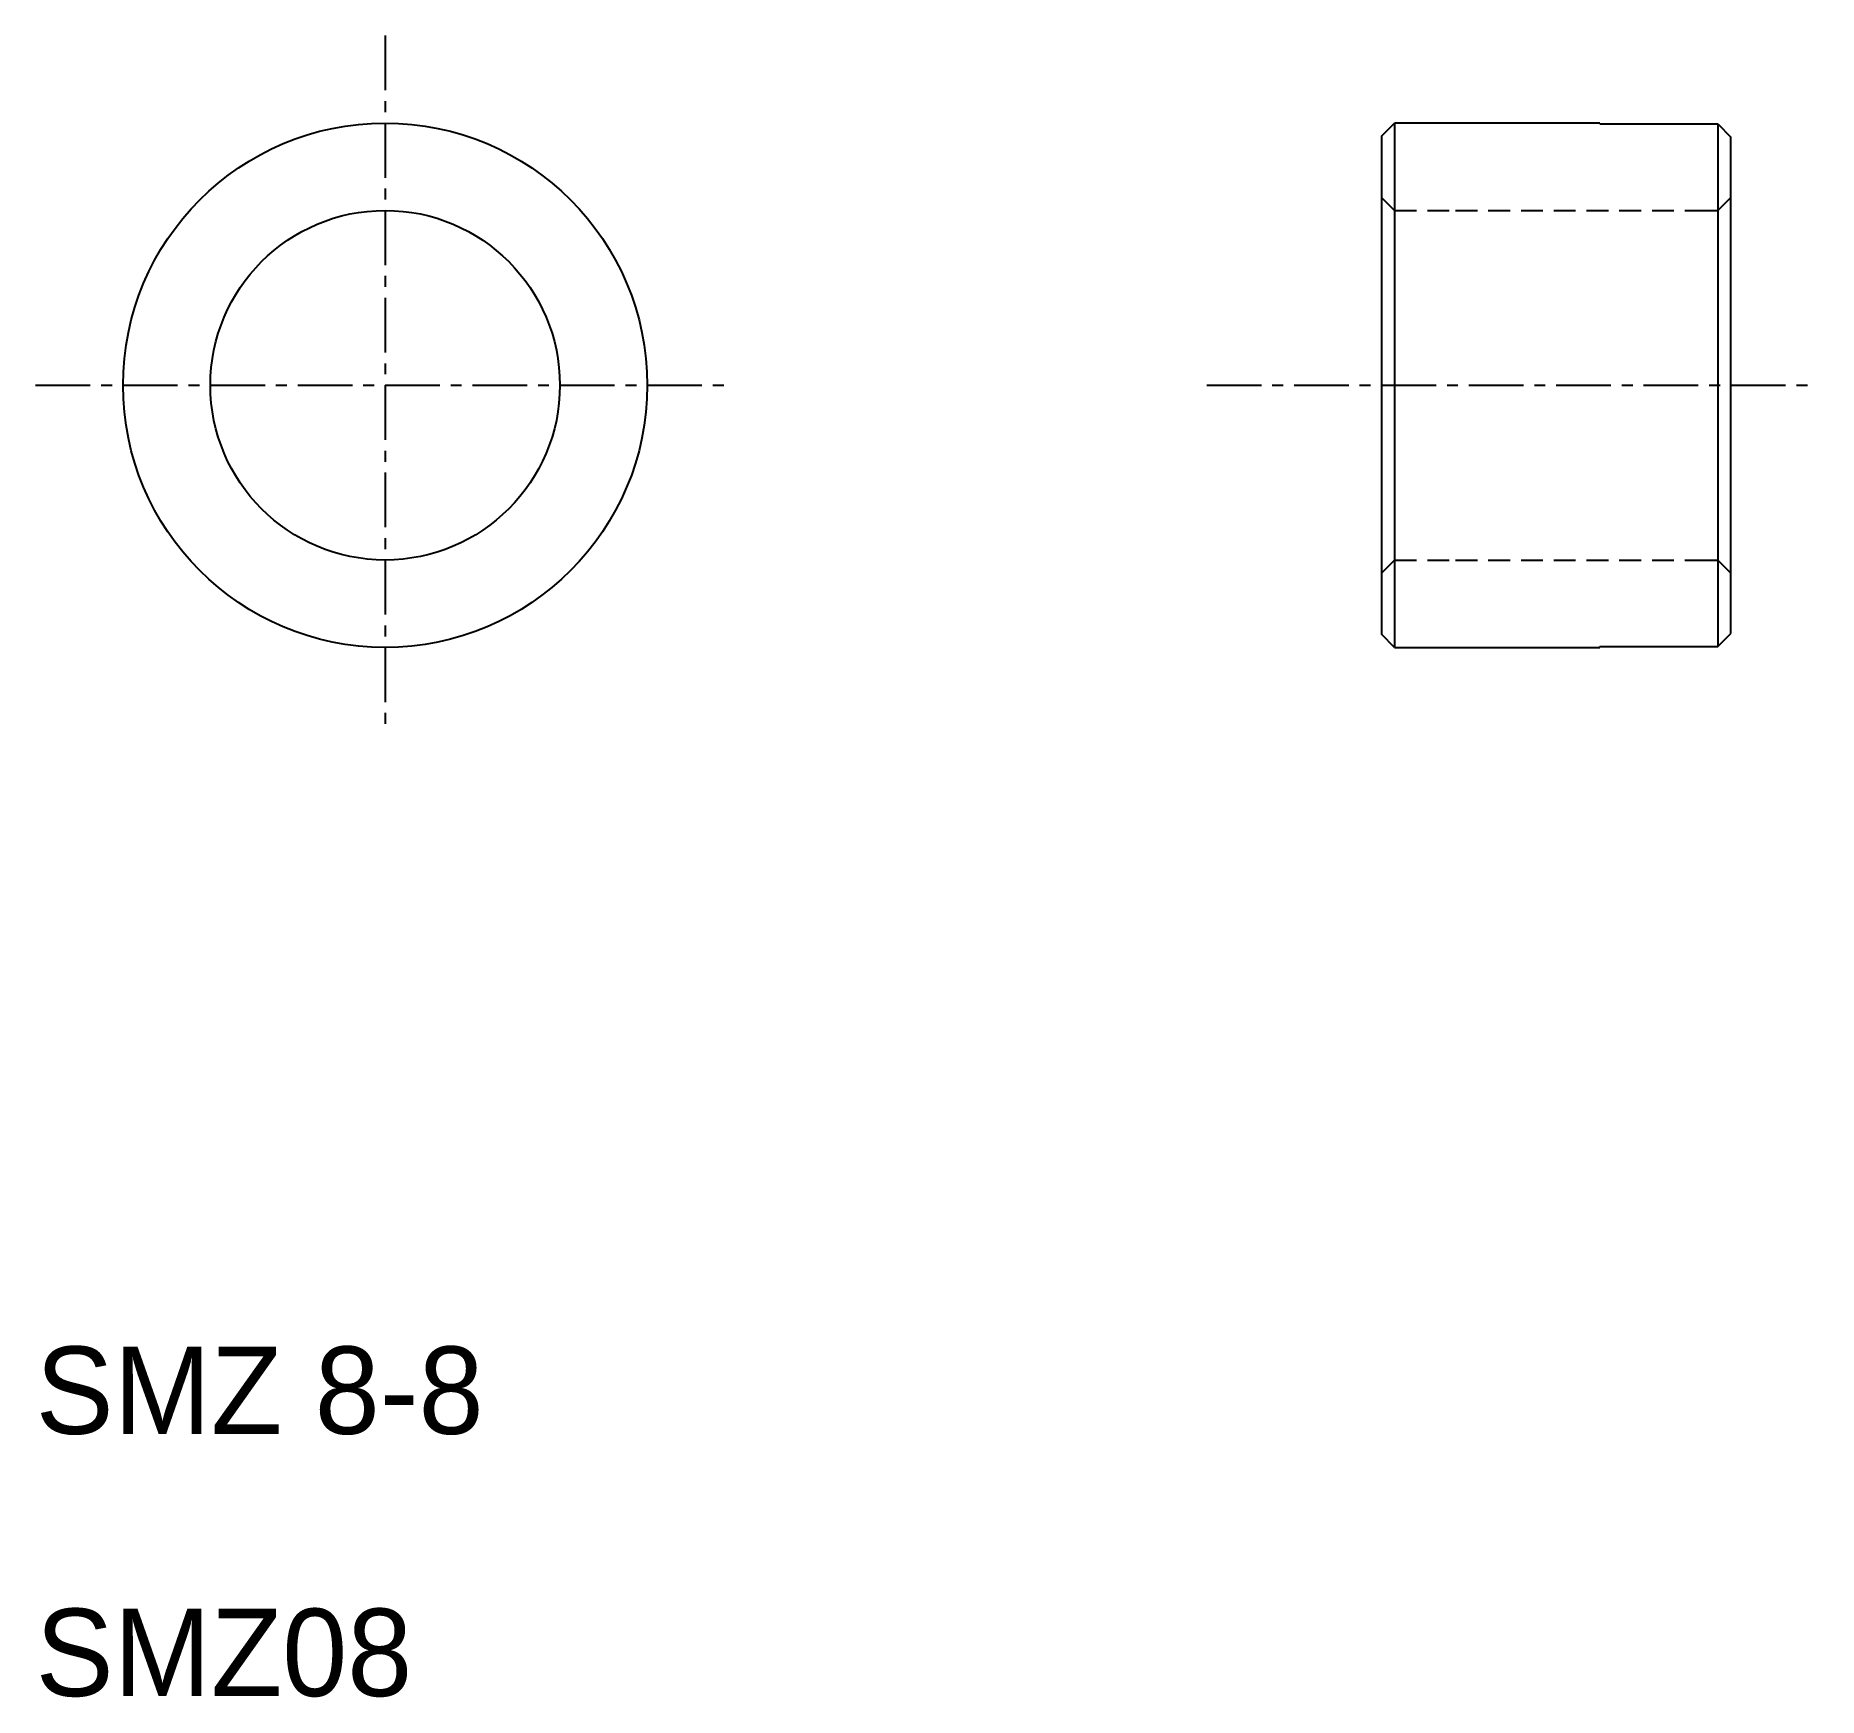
# Model space of a CAD drawing. Extents: x 10 to 50.8, y 10 to 48.
import ezdxf

# ---------------------------------------------------------------- set-up
doc = ezdxf.new("R2010")
doc.units = 0
doc.linetypes.add('CENTER', pattern=[2, 1.25, -0.25, 0.25, -0.25])
doc.linetypes.add('DASHED', pattern=[0.75, 0.5, -0.25])
doc.layers.get('0').update_dxf_attribs({"linetype": 'CONTINUOUS'})
doc.layers.add('CENTER', color=1, linetype='CENTER')

msp = doc.modelspace()

# ---------------------------------------------------------------- linework, layer by layer
at = {"color": 7, "linetype": 'CONTINUOUS'}
for p, q in [((40.807, 45.7), (41.107, 46)), ((41.107, 46), (41.107, 34)), ((45.807, 46), (41.107, 46)), ((45.807, 45.98), (45.807, 46)), ((45.807, 45.98), (48.507, 45.98)), ((48.507, 45.98), (48.507, 34.02)), ((48.507, 45.98), (48.807, 45.68)), ((40.807, 45.7), (40.807, 34.3)), ((48.807, 34.32), (48.807, 45.68)), ((41.107, 34), (40.807, 34.3)), ((48.507, 34.02), (48.807, 34.32)), ((41.107, 34), (45.807, 34)), ((42.957, 34), (42.957, 34)), ((44.807, 34), (44.807, 34)), ((45.807, 34), (45.807, 34.02)), ((45.807, 34.02), (48.507, 34.02))]:
    msp.add_line(p, q, dxfattribs=at)
at = {"color": 3, "linetype": 'DASHED'}
for p, q in [((40.807, 44.3), (41.107, 44)), ((48.507, 44), (48.807, 44.3)), ((41.107, 44), (42.501, 44)), ((42.501, 44), (48.001, 44)), ((48.001, 44), (48.507, 44)), ((40.807, 35.7), (41.107, 36)), ((41.107, 36), (42.501, 36)), ((42.501, 36), (48.001, 36)), ((48.001, 36), (48.507, 36)), ((48.507, 36), (48.807, 35.7))]:
    msp.add_line(p, q, dxfattribs=at)
at = {"color": 7, "linetype": 'CONTINUOUS'}
for radius in [6, 4]:
    msp.add_circle((18, 40), radius, dxfattribs=at)
at = {"layer": 'CENTER', "color": 1, "linetype": 'CENTER'}
for p, q in [((18, 48), (18, 32)), ((10, 40), (26, 40)), ((36.807, 40), (50.807, 40))]:
    msp.add_line(p, q, dxfattribs=at)

# ---------------------------------------------------------------- texts
at = {"color": 7, "linetype": 'CONTINUOUS'}
for s, p in [('SMZ 8-8', (10, 16)), ('SMZ08', (10, 10))]:
    msp.add_text(s, height=2, dxfattribs=at).set_placement(p)

doc.saveas('drawing.dxf')
